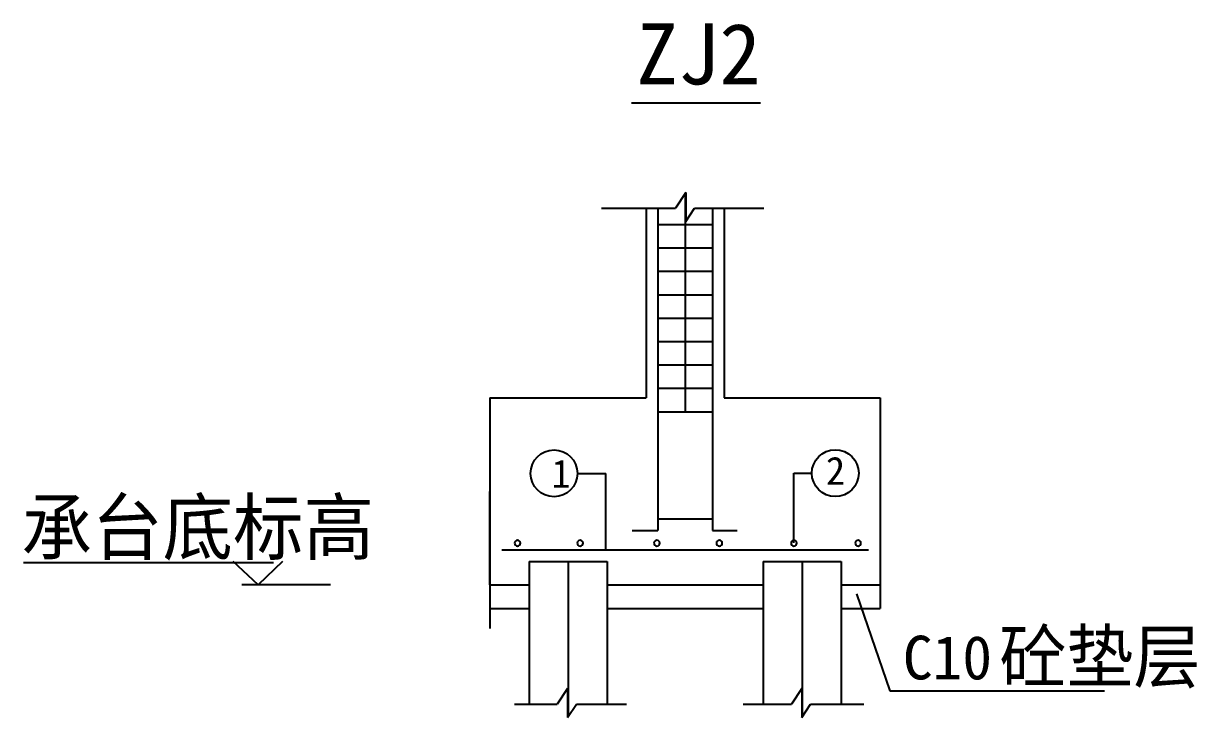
# Model space of a CAD drawing. Header units: metres. Extents: x 4568 to 182545, y -86951 to 35529.
# Drawn here: x 15914 to 21974, y -65731 to -62143 of the extents above; entities that cross this region are included whole.
import ezdxf

# ---------------------------------------------------------------- set-up
doc = ezdxf.new("R2010")
doc.units = ezdxf.units.M
for name, color, linetype in [('AXIS', 9, 'Continuous'), ('CCX', 7, 'Continuous'), ('HZ', 2, 'Continuous'), ('LIS', 2, 'Continuous'), ('LT', 7, 'Continuous'), ('STEEL', 2, 'Continuous'), ('TXT', 7, 'Continuous')]:
    doc.layers.add(name, color=color, linetype=linetype)
doc.dimstyles.get("Standard").update_dxf_attribs({"dimtxt": 2.5, "dimasz": 2.5, "dimexe": 1.25, "dimexo": 0.625, "dimtad": 1, "dimcen": 2.5, "dimazin": 3, "dimtfac": 1, "dimtmove": 0, "dimatfit": 3})

# ---------------------------------------------------------------- blocks, each defined once
blk = doc.blocks.new('_CLOSEDFILLED')
at = {"color": 0, "linetype": 'BYBLOCK'}
blk.add_solid([(-1, 0), (0, 0), (-1, 0)], dxfattribs=at)
blk = doc.blocks.new('*D438')
for p, q in [((18324.47, -64078.06), (18324.47, -64561.94)), ((18324.22, -64561.94), (18323.97, -64561.94)), ((18324.47, -65045.83), (18324.47, -64561.94)), ((18324.47, -64561.94), (18324.47, -64561.94)), ((18324.72, -64561.94), (18324.97, -64561.94))]:
    blk.add_line(p, q)
at = {"layer": 'Defpoints'}
for p in [(18324.47, -64078.06), (18324.47, -64561.94), (18324.47, -65045.83)]:
    blk.add_point(p, dxfattribs=at)
at = {"layer": 'CCX', "xscale": 0.25, "yscale": 0.25}
blk.add_blockref('_CLOSEDFILLED', (18324.47, -64561.94), dxfattribs=at)
at = {"layer": 'CCX', "xscale": 0.25, "yscale": 0.25, "rotation": 180}
blk.add_blockref('_CLOSEDFILLED', (18324.47, -64561.94), dxfattribs=at)
at = {"layer": 'CCX', "insert": (18324.47, -64560.815), "char_height": 1, "attachment_point": 5}
blk.add_mtext('H', dxfattribs=at)
blk = doc.blocks.new('*D471')
for p, q in [((18324.22, -64962.53), (18323.97, -64962.53)), ((18324.47, -64924.86), (18324.47, -64962.53)), ((18324.47, -65045.83), (18324.47, -64962.53)), ((18324.47, -64962.53), (18324.47, -64962.53)), ((18324.72, -64962.53), (18324.97, -64962.53))]:
    blk.add_line(p, q)
at = {"layer": 'Defpoints'}
for p in [(18324.47, -64924.86), (18324.47, -64962.53), (18324.47, -65045.83)]:
    blk.add_point(p, dxfattribs=at)
at = {"layer": 'CCX', "xscale": 0.25, "yscale": 0.25}
blk.add_blockref('_CLOSEDFILLED', (18324.47, -64962.53), dxfattribs=at)
at = {"layer": 'CCX', "xscale": 0.25, "yscale": 0.25, "rotation": 180}
blk.add_blockref('_CLOSEDFILLED', (18324.47, -64962.53), dxfattribs=at)
at = {"layer": 'CCX', "insert": (18324.47, -64961.405), "char_height": 1, "attachment_point": 5}
blk.add_mtext('100', dxfattribs=at)
blk = doc.blocks.new('*D472')
for p, q in [((18324.47, -65045.83), (18324.47, -65270.57)), ((18324.47, -65166.8), (18324.47, -65270.57)), ((18324.22, -65270.57), (18323.97, -65270.57)), ((18324.47, -65270.57), (18324.47, -65270.57)), ((18324.72, -65270.57), (18324.97, -65270.57))]:
    blk.add_line(p, q)
at = {"layer": 'Defpoints'}
for p in [(18324.47, -65045.83), (18324.47, -65166.8), (18324.47, -65270.57)]:
    blk.add_point(p, dxfattribs=at)
at = {"layer": 'CCX', "xscale": 0.25, "yscale": 0.25}
blk.add_blockref('_CLOSEDFILLED', (18324.47, -65270.57), dxfattribs=at)
at = {"layer": 'CCX', "xscale": 0.25, "yscale": 0.25, "rotation": 180}
blk.add_blockref('_CLOSEDFILLED', (18324.47, -65270.57), dxfattribs=at)
at = {"layer": 'CCX', "insert": (18324.47, -65269.445), "char_height": 1, "attachment_point": 5}
blk.add_mtext('80', dxfattribs=at)
blk = doc.blocks.new('*D473')
for p, q in [((18324.22, -64738.51), (18323.97, -64738.51)), ((18324.47, -64924.86), (18324.47, -64738.51)), ((18324.47, -64864.37), (18324.47, -64738.51)), ((18324.47, -64738.51), (18324.47, -64738.51)), ((18324.72, -64738.51), (18324.97, -64738.51))]:
    blk.add_line(p, q)
at = {"layer": 'Defpoints'}
for p in [(18324.47, -64738.51), (18324.47, -64864.37), (18324.47, -64924.86)]:
    blk.add_point(p, dxfattribs=at)
at = {"layer": 'CCX', "xscale": 0.25, "yscale": 0.25}
blk.add_blockref('_CLOSEDFILLED', (18324.47, -64738.51), dxfattribs=at)
at = {"layer": 'CCX', "xscale": 0.25, "yscale": 0.25, "rotation": 180}
blk.add_blockref('_CLOSEDFILLED', (18324.47, -64738.51), dxfattribs=at)
at = {"layer": 'CCX', "insert": (18324.47, -64737.385), "char_height": 1, "attachment_point": 5}
blk.add_mtext('35', dxfattribs=at)

msp = doc.modelspace()

# ---------------------------------------------------------------- linework, layer by layer
at = {"layer": 'AXIS'}
for p, q in [((19332.57, -63022), (19332.57, -64149.98)), ((18727.71, -64924.86), (18727.71, -65727.34)), ((19937.43, -64924.86), (19937.43, -65727.34))]:
    msp.add_line(p, q, dxfattribs=at)
at = {"layer": 'LIS'}
for p, q in [((19130.95, -63098.21), (19130.95, -64078.06)), ((19534.19, -63098.21), (19534.19, -64078.06)), ((18324.47, -64078.06), (18324.47, -65166.8)), ((18324.47, -64078.06), (19130.95, -64078.06)), ((19534.19, -64078.06), (20340.67, -64078.06)), ((20340.67, -64078.06), (20340.67, -65166.8)), ((18526.09, -64924.86), (18526.09, -65662.65)), ((18526.09, -64924.86), (18929.33, -64924.86)), ((18929.33, -64924.86), (18929.33, -65662.65)), ((19735.81, -64924.86), (20139.05, -64924.86)), ((19735.81, -64924.86), (19735.81, -65662.65)), ((20139.05, -64924.86), (20139.05, -65662.65)), ((18324.47, -65045.83), (18526.09, -65045.83)), ((18929.33, -65045.83), (19735.81, -65045.83)), ((20139.05, -65045.83), (20340.67, -65045.83)), ((18324.47, -65166.8), (18526.09, -65166.8)), ((18929.33, -65166.8), (19735.81, -65166.8)), ((20139.05, -65166.8), (20340.67, -65166.8))]:
    msp.add_line(p, q, dxfattribs=at)
at = {"layer": 'LT'}
for p, q in [((19336.12, -63016.55), (19282.91, -63098.21)), ((19336.12, -63016.55), (19336.12, -63166.7)), ((18899.9, -63098.21), (19282.91, -63098.21)), ((19336.12, -63166.7), (19381.81, -63098.21)), ((19381.81, -63098.21), (19739.4, -63098.21)), ((18776.18, -64468.96), (18922.52, -64468.96)), ((18922.52, -64864.37), (18922.52, -64468.96)), ((19894.9, -64827.2), (19894.9, -64467.76)), ((19894.9, -64467.76), (19987.2, -64467.76)), ((17205.35, -64931.95), (15914.45, -64931.95)), ((17127.73, -65045.83), (16998.59, -64924.86)), ((17253.15, -64924.86), (17127.73, -65045.83)), ((17500.52, -65045.83), (17042.35, -65045.83)), ((20218.63, -65090.98), (20390.19, -65592.78)), ((18725.18, -65580.99), (18671.97, -65662.65)), ((18725.18, -65580.99), (18725.18, -65731.14)), ((19934.9, -65580.99), (19881.69, -65662.65)), ((19934.9, -65580.99), (19934.9, -65731.14)), ((20390.19, -65592.78), (21498.78, -65592.78)), ((18451.72, -65662.65), (18671.97, -65662.65)), ((18725.18, -65731.14), (18770.86, -65662.65)), ((18770.86, -65662.65), (19029.82, -65662.65)), ((19632.6, -65662.65), (19881.69, -65662.65)), ((19934.9, -65731.14), (19980.58, -65662.65)), ((19980.58, -65662.65), (20256.04, -65662.65))]:
    msp.add_line(p, q, dxfattribs=at)
msp.add_lwpolyline([(19054.69, -62553.41), (19721.14, -62553.41)], dxfattribs=at)
for points in [[(18451.43, -64829.38, 1), (18481.68, -64829.38, 1)], [(18774.84, -64829.38, 1), (18805.08, -64829.38, 1)], [(19171.56, -64829.38, 1), (19201.8, -64829.38, 1)], [(19494.15, -64829.38, 1), (19524.4, -64829.38, 1)], [(19879.66, -64829.38, 1), (19909.91, -64829.38, 1)], [(20210.73, -64829.38, 1), (20240.97, -64829.38, 1)]]:
    msp.add_lwpolyline(points, format="xyb", close=True, dxfattribs=at)
for centre in [(18655.2, -64468.96), (20108.17, -64467.76)]:
    msp.add_circle(centre, 120.97, dxfattribs=at)
at = {"layer": 'STEEL'}
for p, q in [((19191.44, -63098.21), (19191.44, -64763.56)), ((19473.7, -63098.21), (19473.7, -64763.56)), ((19191.44, -63182.21), (19473.7, -63182.21)), ((19191.44, -63303.18), (19473.7, -63303.18)), ((19191.44, -63424.15), (19473.7, -63424.15)), ((19191.44, -63545.12), (19473.7, -63545.12)), ((19191.44, -63666.09), (19473.7, -63666.09)), ((19191.44, -63787.07), (19473.7, -63787.07)), ((19191.44, -63908.04), (19473.7, -63908.04)), ((19191.44, -64029.01), (19473.7, -64029.01)), ((19191.44, -64149.98), (19473.7, -64149.98)), ((19191.44, -64703.74), (19473.7, -64703.74)), ((19058.2, -64763.56), (19191.44, -64763.56)), ((19473.7, -64763.56), (19601.17, -64763.56)), ((18384.96, -64864.37), (20280.18, -64864.37))]:
    msp.add_line(p, q, dxfattribs=at)

# ---------------------------------------------------------------- texts
at = {"layer": 'HZ'}
for s, p in [('1', (18642.25, -64543.2)), ('2', (20060.13, -64528))]:
    msp.add_text(s, height=145.17, dxfattribs=at).set_placement(p)
at = {"layer": 'TXT'}
for s, height, p in [('ZJ2', 315, (19080.63, -62457.98)), ('承台底标高', 280.15, (15904.54, -64887.21)), ('砼垫层', 266.14, (20956.2, -65548.86)), ('C10', 225.81, (20457.35, -65533.88))]:
    msp.add_text(s, height=height, dxfattribs=at).set_placement(p)

# ---------------------------------------------------------------- dimensions: what is measured, and where the dimension line sits
at = {"layer": 'CCX'}
for base, p1, p2, text, picture, middle in [((18324.47, -64561.94), (18324.47, -65045.83), (18324.47, -64078.06), 'H', '*D438', (18324.47, -64560.815)), ((18324.47, -64738.51), (18324.47, -64924.86), (18324.47, -64864.37), '35', '*D473', (18324.47, -64737.385)), ((18324.47, -64962.53), (18324.47, -65045.83), (18324.47, -64924.86), '100', '*D471', (18324.47, -64961.405)), ((18324.47, -65270.57), (18324.47, -65045.83), (18324.47, -65166.8), '80', '*D472', (18324.47, -65269.445))]:
    dim = msp.add_linear_dim(base=base, p1=p1, p2=p2, text=text, dimstyle='Standard', dxfattribs=at)
    dim.commit()
    dim.dimension.update_dxf_attribs({"geometry": picture, "text_midpoint": middle})

doc.saveas('drawing.dxf')
